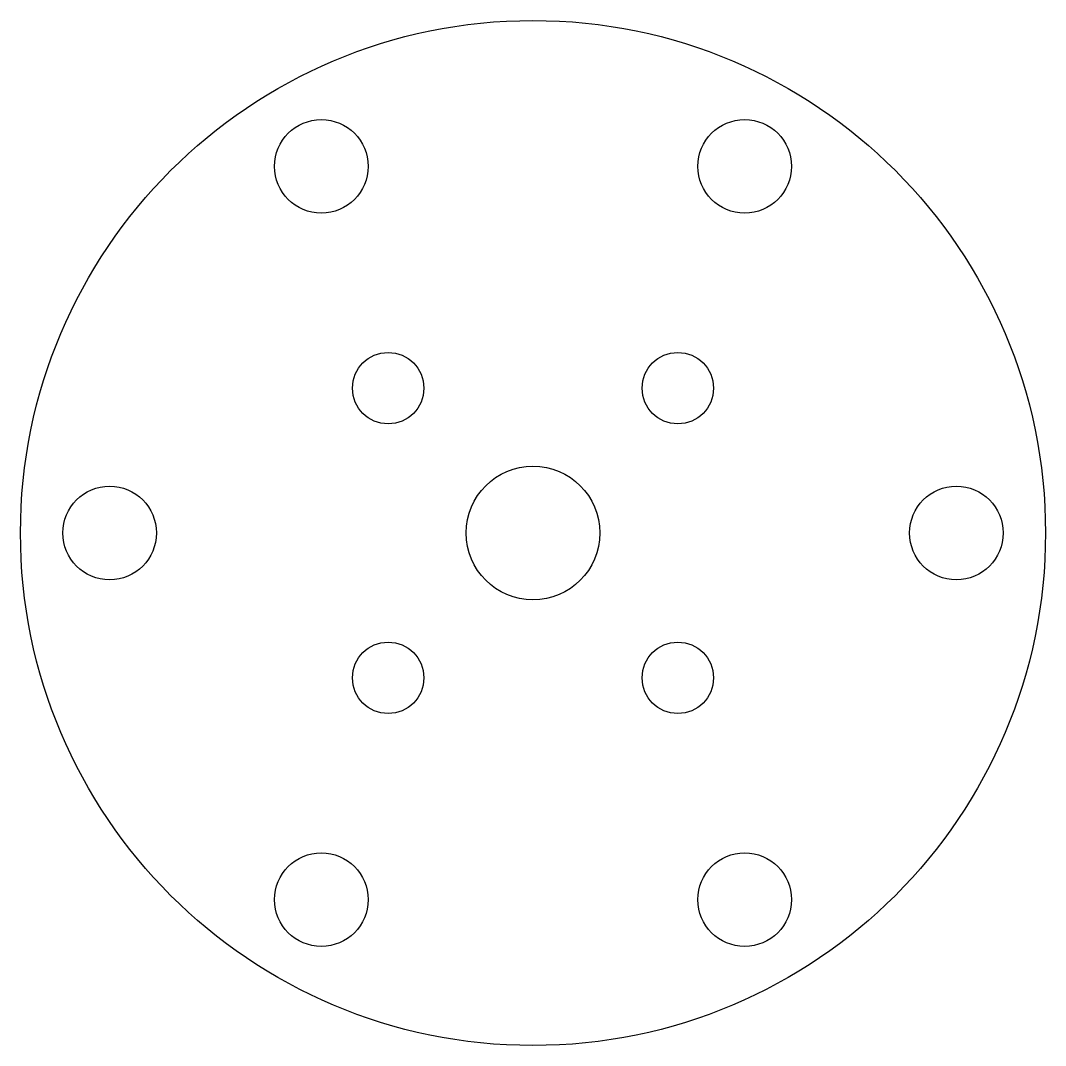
# Model space of a CAD drawing. Header units: millimetres. Extents: x -23 to 23, y -23 to 23.
import ezdxf

# ---------------------------------------------------------------- set-up
doc = ezdxf.new("R2010")
doc.units = ezdxf.units.MM

msp = doc.modelspace()

# ---------------------------------------------------------------- linework, layer by layer
at = {"color": 7, "linetype": 'Continuous', "lineweight": 25}
for centre, radius in [((0, 0), 23), ((-9.5, 16.454), 2.1), ((9.5, 16.454), 2.1), ((-6.5, 6.5), 1.6), ((6.5, 6.5), 1.6), ((0, 0), 3), ((-19, 0), 2.1), ((19, 0), 2.1), ((-6.5, -6.5), 1.6), ((6.5, -6.5), 1.6), ((-9.5, -16.454), 2.1), ((9.5, -16.454), 2.1)]:
    msp.add_circle(centre, radius, dxfattribs=at)

doc.saveas('drawing.dxf')
